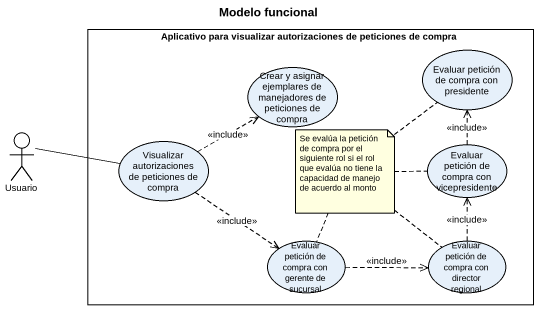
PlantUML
@startuml
title Modelo funcional
rectangle "Aplicativo para visualizar autorizaciones de peticiones de compra" as Aplicativo_para_visualizar {
  usecase "Crear y asignar ejemplares de manejadores de peticiones de compra" as Crear_y_asignar_ejemplares
  usecase "Evaluar petición de compra con presidente" as Evaluar_petición_de_compra
  usecase "Visualizar autorizaciones de peticiones de compra" as Visualizar_autorizaciones
  usecase "Evaluar petición de compra con vicepresidente" as Evaluar_petición_de_compra_2
  usecase "Evaluar petición de compra con gerente de sucursal" as Evaluar_petición_de_compra_3
  usecase "Evaluar petición de compra con director regional" as Evaluar_petición_de_compra_4
}
actor Usuario
Usuario -right- Visualizar_autorizaciones
Visualizar_autorizaciones .right.> Crear_y_asignar_ejemplares : <<include>>
Visualizar_autorizaciones ..> Evaluar_petición_de_compra_3 : <<include>>
Evaluar_petición_de_compra_2 .up.> Evaluar_petición_de_compra : <<include>>
Evaluar_petición_de_compra_3 .right.> Evaluar_petición_de_compra_4 : <<include>>
Evaluar_petición_de_compra_4 .up.> Evaluar_petición_de_compra_2 : <<include>>
note as N1
  Se evalúa la petición de compra por el siguiente rol si el rol que evalúa no tiene la capacidad de manejo de acuerdo al monto
end note
N1 .. Evaluar_petición_de_compra
N1 .. Evaluar_petición_de_compra_2
N1 .. Evaluar_petición_de_compra_3
N1 .. Evaluar_petición_de_compra_4
@enduml
